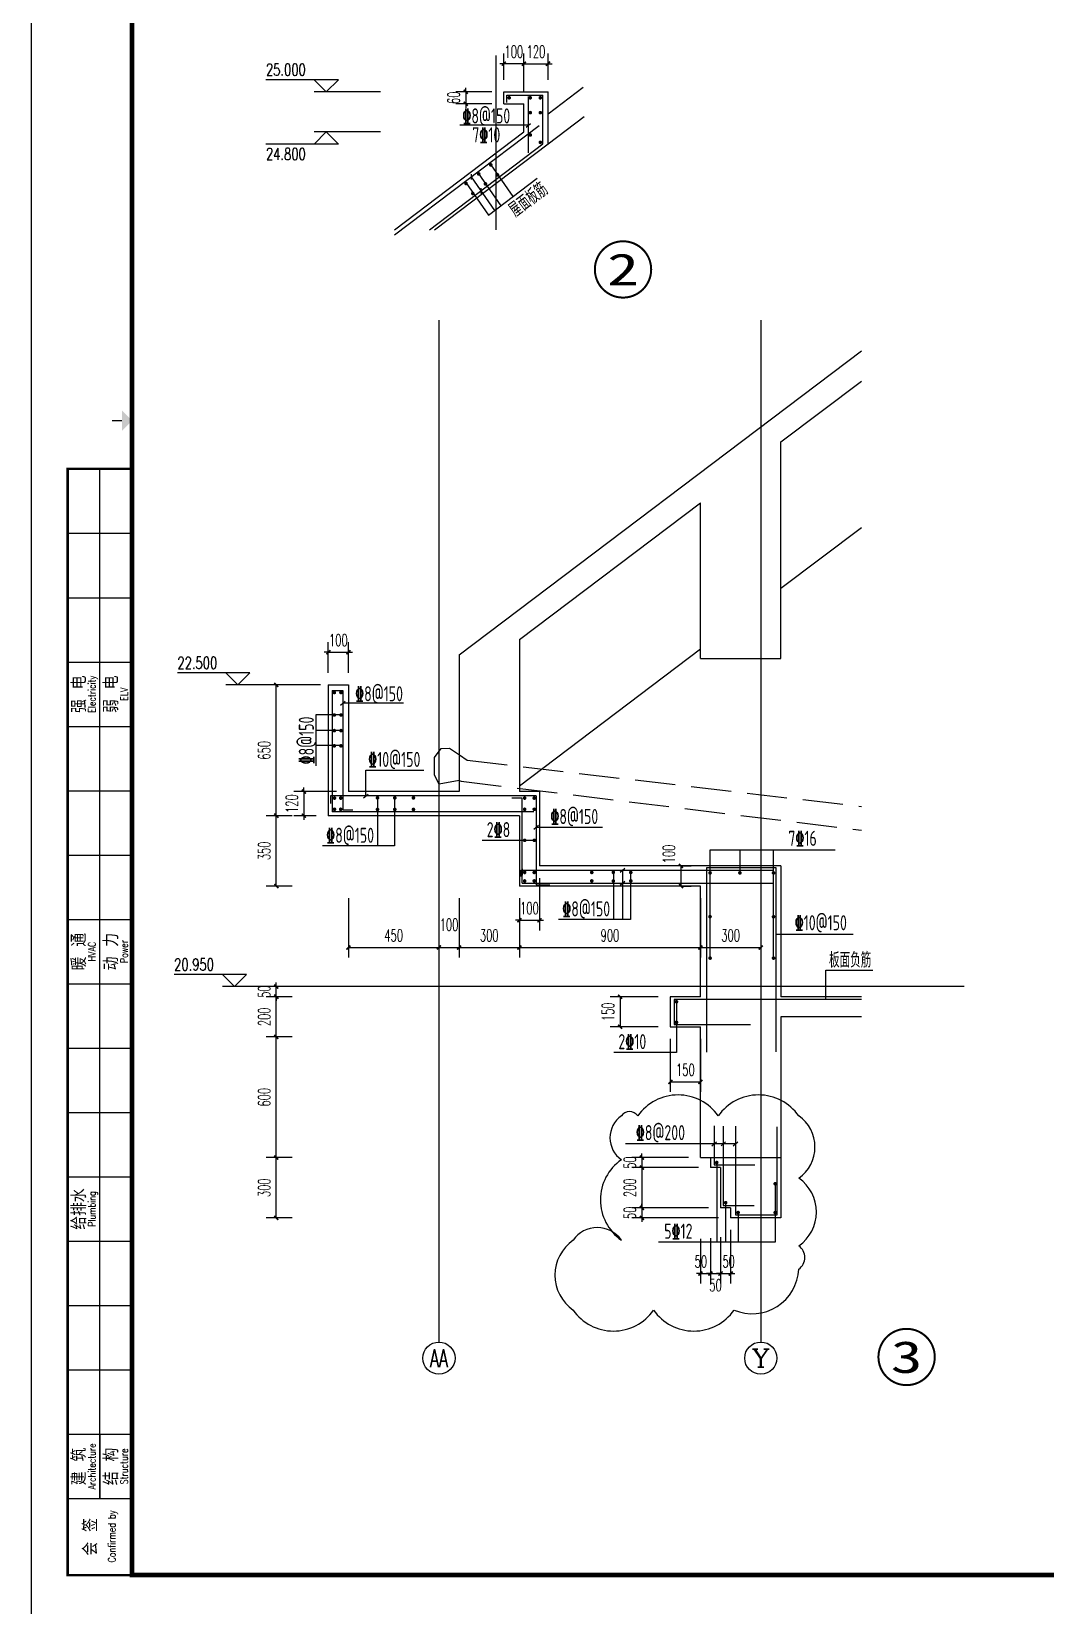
# Model space of a CAD drawing. Extents: x 0 to 125661, y -104936 to 8656.
# Drawn here: x 23731 to 28771, y -11832 to -4005 of the extents above; entities that cross this region are included whole.
import ezdxf
from ezdxf.enums import TextEntityAlignment as Align

# ---------------------------------------------------------------- set-up
doc = ezdxf.new("R2010")
doc.units = 0
doc.header["$LTSCALE"] = 800
doc.header["$MEASUREMENT"] = 0
doc.linetypes.add('DASH', pattern=[0.35, 0.25, -0.1])
doc.layers.get('0').update_dxf_attribs({"linetype": 'CONTINUOUS'})
doc.layers.get('Defpoints').update_dxf_attribs({"color": 1, "linetype": 'CONTINUOUS'})
for name, color, linetype in [('3-ban', 84, 'CONTINUOUS'), ('A-卫生间', 173, 'CONTINUOUS'), ('AXIS', 3, 'CONTINUOUS'), ('AXIS_TEXT', 7, 'CONTINUOUS'), ('DIM_ELEV', 3, 'CONTINUOUS'), ('DIM_IDEN', 3, 'CONTINUOUS'), ('DOTE', 28, 'CONTINUOUS'), ('PUB_DIM', 3, 'CONTINUOUS'), ('PUB_TEXT', 7, 'CONTINUOUS'), ('R', 1, 'CONTINUOUS'), ('STAIR', 4, 'CONTINUOUS'), ('WALL', 50, 'CONTINUOUS'), ('图框', 107, 'CONTINUOUS')]:
    doc.layers.add(name, color=color, linetype=linetype)
doc.styles.add('_TCH_AXIS', font='COMPLEX', dxfattribs={"bigfont": 'GBCBIG'})
doc.styles.add('_TCH_DIM', font='SIMPLEX', dxfattribs={"bigfont": 'GBCBIG'})
doc.styles.add('COMPLEX', font='COMPLEX')
doc.styles.add('DIM_FONT', font='SIMPLEX.shx', dxfattribs={"width": 0.6})
doc.styles.add('ht', font='SIMHEI.TTF')
doc.styles.add('TKZ2_tjkts.shx', font='tjromant.shx', dxfattribs={"bigfont": 'tjkts.shx'})
doc.styles.add('TSSD_Rein', font='tssdeng.shx', dxfattribs={"width": 0.7, "bigfont": 'hztxt.shx'})
doc.dimstyles.new('DIMN20', dxfattribs={"dimscale": 0.2, "dimtxt": 300, "dimasz": 100, "dimexe": 250, "dimexo": 300, "dimgap": 150, "dimtad": 1, "dimdec": 0, "dimzin": 0, "dimdsep": 46, "dimtxsty": 'DIM_FONT', "dimblk": 'ARCHTICK', "dimcen": 0.09, "dimclrt": 7, "dimazin": 2, "dimtfac": 1, "dimtdec": 0, "dimtix": 1, "dimtmove": 2, "dimatfit": 3, "dimfxl": 0, "dimtolj": 1, "dimtzin": 0, "dimarcsym": 0})

# ---------------------------------------------------------------- blocks, each defined once
blk = doc.blocks.new('TJAD_TK_A1')
for p, q in [((517.38, 385.45), (517.38, 641.45)), ((509.38, 625.45), (525.38, 625.45)), ((509.38, 609.45), (525.38, 609.45)), ((509.38, 593.45), (525.38, 593.45)), ((509.38, 577.45), (525.38, 577.45)), ((509.38, 561.45), (525.38, 561.45)), ((509.38, 545.45), (525.38, 545.45)), ((509.38, 529.45), (525.38, 529.45)), ((509.38, 513.45), (525.38, 513.45)), ((509.38, 497.45), (525.38, 497.45)), ((509.38, 481.45), (525.38, 481.45)), ((509.38, 465.45), (525.38, 465.45)), ((509.38, 449.45), (525.38, 449.45)), ((509.38, 433.45), (525.38, 433.45)), ((509.38, 417.45), (525.38, 417.45)), ((509.38, 401.45), (525.38, 401.45)), ((517.38, 401.45), (517.38, 385.45)), ((509.38, 385.45), (525.38, 385.45))]:
    blk.add_line(p, q)
at = {"layer": '图框'}
blk.add_line((500.38, 356.45), (500.38, 950.45), dxfattribs=at)
at = {"layer": '图框', "const_width": 1.2}
blk.add_lwpolyline([(1331.38, 940.45), (525.38, 940.45), (525.38, 366.45), (1331.38, 366.45)], close=True, dxfattribs=at)
at = {"layer": '图框'}
for points, const_width in [([(522.88, 653.45), (520.38, 653.45)], 0.3), ([(525.38, 366.45), (509.38, 366.45), (509.38, 641.45), (525.38, 641.45)], 0.6)]:
    blk.add_lwpolyline(points, dxfattribs=dict(at, const_width=const_width))
blk.add_solid([(522.88, 650.95), (522.88, 655.95), (525.38, 653.45)], dxfattribs=at)
at = {"style": 'TKZ2_tjkts.shx', "width": 0.8}
for s, p in [('Electricity', (515.4, 585.45)), ('ELV', (523.4, 585.45)), ('Power', (523.4, 521.45)), ('HVAC', (515.4, 521.45)), ('Plumbing', (515.4, 457.45)), ('Architecture', (515.4, 393.45)), ('Structure', (523.4, 393.45)), ('Confirmed by', (520.33, 376.06))]:
    blk.add_text(s, height=1.8, rotation=90, dxfattribs=at).set_placement(p, align=Align.MIDDLE_CENTER)
at = {"style": 'TKZ2_tjkts.shx'}
for s, p in [('强 电', (512.17, 585.45)), ('弱 电', (520.17, 585.45)), ('暖 通', (512.17, 521.45)), ('动 力', (520.17, 521.45)), ('给排水', (512.17, 457.45)), ('建 筑', (512.17, 393.45)), ('结 构', (520.17, 393.45)), ('会 签', (515, 375.95))]:
    blk.add_text(s, height=3.6, rotation=90, dxfattribs=at).set_placement(p, align=Align.MIDDLE_CENTER)
blk = doc.blocks.new('_ArchTick')
at = {"color": 0, "linetype": 'ByBlock', "const_width": 0.4}
blk.add_lwpolyline([(-0.5, -0.5), (0.5, 0.5)], dxfattribs=at)
blk = doc.blocks.new('*D23')
at = {"layer": 'Defpoints', "color": 0}
for p in [(27056.1, -8254.2), (27356.1, -8254.2), (27356.1, -8559.6)]:
    blk.add_point(p, dxfattribs=at)
at = {"layer": 'PUB_DIM', "color": 0, "lineweight": -2}
for p, q in [((27056.1, -8314.2), (27056.1, -8609.6)), ((27356.1, -8314.2), (27356.1, -8609.6)), ((27056.1, -8559.6), (27356.1, -8559.6))]:
    blk.add_line(p, q, dxfattribs=at)
at = {"layer": 'PUB_DIM', "color": 0, "lineweight": -2, "xscale": 20, "yscale": 20, "zscale": 20, "rotation": 180}
blk.add_blockref('_ArchTick', (27056.1, -8559.6), dxfattribs=at)
at = {"layer": 'PUB_DIM', "color": 0, "lineweight": -2, "xscale": 20, "yscale": 20, "zscale": 20}
blk.add_blockref('_ArchTick', (27356.1, -8559.6), dxfattribs=at)
at = {"layer": 'PUB_DIM', "color": 7, "insert": (27206.1, -8499.6), "char_height": 60, "attachment_point": 5, "style": 'DIM_FONT'}
blk.add_mtext('\\A1;300', dxfattribs=at)
blk = doc.blocks.new('*D24')
at = {"layer": 'Defpoints', "color": 0}
for p in [(26156.1, -8254.2), (27056.1, -8254.2), (27056.1, -8559.6)]:
    blk.add_point(p, dxfattribs=at)
at = {"layer": 'PUB_DIM', "color": 0, "lineweight": -2}
for p, q in [((26156.1, -8314.2), (26156.1, -8609.6)), ((27056.1, -8314.2), (27056.1, -8609.6)), ((26156.1, -8559.6), (27056.1, -8559.6))]:
    blk.add_line(p, q, dxfattribs=at)
at = {"layer": 'PUB_DIM', "color": 0, "lineweight": -2, "xscale": 20, "yscale": 20, "zscale": 20, "rotation": 180}
blk.add_blockref('_ArchTick', (26156.1, -8559.6), dxfattribs=at)
at = {"layer": 'PUB_DIM', "color": 0, "lineweight": -2, "xscale": 20, "yscale": 20, "zscale": 20}
blk.add_blockref('_ArchTick', (27056.1, -8559.6), dxfattribs=at)
at = {"layer": 'PUB_DIM', "color": 7, "insert": (26606.1, -8499.6), "char_height": 60, "attachment_point": 5, "style": 'DIM_FONT'}
blk.add_mtext('\\A1;900', dxfattribs=at)
blk = doc.blocks.new('*D25')
at = {"layer": 'Defpoints', "color": 0}
for p in [(25856.1, -8254.2), (26156.1, -8254.2), (26156.1, -8559.6)]:
    blk.add_point(p, dxfattribs=at)
at = {"layer": 'PUB_DIM', "color": 0, "lineweight": -2}
for p, q in [((25856.1, -8314.2), (25856.1, -8609.6)), ((26156.1, -8314.2), (26156.1, -8609.6)), ((25856.1, -8559.6), (26156.1, -8559.6))]:
    blk.add_line(p, q, dxfattribs=at)
at = {"layer": 'PUB_DIM', "color": 0, "lineweight": -2, "xscale": 20, "yscale": 20, "zscale": 20, "rotation": 180}
blk.add_blockref('_ArchTick', (25856.1, -8559.6), dxfattribs=at)
at = {"layer": 'PUB_DIM', "color": 0, "lineweight": -2, "xscale": 20, "yscale": 20, "zscale": 20}
blk.add_blockref('_ArchTick', (26156.1, -8559.6), dxfattribs=at)
at = {"layer": 'PUB_DIM', "color": 7, "insert": (26006.1, -8499.6), "char_height": 60, "attachment_point": 5, "style": 'DIM_FONT'}
blk.add_mtext('\\A1;300', dxfattribs=at)
blk = doc.blocks.new('*D26')
at = {"layer": 'Defpoints', "color": 0}
for p in [(25756.1, -8254.2), (25856.1, -8254.2), (25856.1, -8559.6)]:
    blk.add_point(p, dxfattribs=at)
at = {"layer": 'PUB_DIM', "color": 0, "lineweight": -2}
for p, q in [((25756.1, -8314.2), (25756.1, -8609.6)), ((25856.1, -8314.2), (25856.1, -8609.6)), ((25756.1, -8559.6), (25856.1, -8559.6))]:
    blk.add_line(p, q, dxfattribs=at)
at = {"layer": 'PUB_DIM', "color": 0, "lineweight": -2, "xscale": 20, "yscale": 20, "zscale": 20, "rotation": 180}
blk.add_blockref('_ArchTick', (25756.1, -8559.6), dxfattribs=at)
at = {"layer": 'PUB_DIM', "color": 0, "lineweight": -2, "xscale": 20, "yscale": 20, "zscale": 20}
blk.add_blockref('_ArchTick', (25856.1, -8559.6), dxfattribs=at)
at = {"layer": 'PUB_DIM', "color": 7, "insert": (25806.1, -8446.1), "char_height": 60, "attachment_point": 5, "style": 'DIM_FONT'}
blk.add_mtext('\\A1;100', dxfattribs=at)
blk = doc.blocks.new('*D27')
at = {"layer": 'Defpoints', "color": 0}
for p in [(25306.1, -8254.2), (25756.1, -8254.2), (25756.1, -8559.6)]:
    blk.add_point(p, dxfattribs=at)
at = {"layer": 'PUB_DIM', "color": 0, "lineweight": -2}
for p, q in [((25306.1, -8314.2), (25306.1, -8609.6)), ((25756.1, -8314.2), (25756.1, -8609.6)), ((25306.1, -8559.6), (25756.1, -8559.6))]:
    blk.add_line(p, q, dxfattribs=at)
at = {"layer": 'PUB_DIM', "color": 0, "lineweight": -2, "xscale": 20, "yscale": 20, "zscale": 20, "rotation": 180}
blk.add_blockref('_ArchTick', (25306.1, -8559.6), dxfattribs=at)
at = {"layer": 'PUB_DIM', "color": 0, "lineweight": -2, "xscale": 20, "yscale": 20, "zscale": 20}
blk.add_blockref('_ArchTick', (25756.1, -8559.6), dxfattribs=at)
at = {"layer": 'PUB_DIM', "color": 7, "insert": (25531.1, -8499.6), "char_height": 60, "attachment_point": 5, "style": 'DIM_FONT'}
blk.add_mtext('\\A1;450', dxfattribs=at)
blk = doc.blocks.new('*D28')
at = {"layer": 'Defpoints', "color": 0}
for p in [(24947.7, -7254.2), (25086.1, -7254.2), (25086.1, -7904.2)]:
    blk.add_point(p, dxfattribs=at)
at = {"layer": 'PUB_DIM', "color": 0, "lineweight": -2}
for p, q in [((25026.1, -7254.2), (24897.7, -7254.2)), ((24947.7, -7904.2), (24947.7, -7254.2)), ((25026.1, -7904.2), (24897.7, -7904.2))]:
    blk.add_line(p, q, dxfattribs=at)
at = {"layer": 'PUB_DIM', "color": 0, "lineweight": -2, "xscale": 20, "yscale": 20, "zscale": 20}
for p, rotation in [((24947.7, -7254.2), 90), ((24947.7, -7904.2), 270)]:
    blk.add_blockref('_ArchTick', p, dxfattribs=dict(at, rotation=rotation))
at = {"layer": 'PUB_DIM', "color": 7, "insert": (24887.7, -7579.2), "char_height": 60, "attachment_point": 5, "rotation": 90, "style": 'DIM_FONT'}
blk.add_mtext('\\A1;650', dxfattribs=at)
blk = doc.blocks.new('*D29')
at = {"layer": 'Defpoints', "color": 0}
for p in [(24947.7, -7904.2), (25086.1, -7904.2), (25086.1, -8254.2)]:
    blk.add_point(p, dxfattribs=at)
at = {"layer": 'PUB_DIM', "color": 0, "lineweight": -2}
for p, q in [((25026.1, -7904.2), (24897.7, -7904.2)), ((24947.7, -8254.2), (24947.7, -7904.2)), ((25026.1, -8254.2), (24897.7, -8254.2))]:
    blk.add_line(p, q, dxfattribs=at)
at = {"layer": 'PUB_DIM', "color": 0, "lineweight": -2, "xscale": 20, "yscale": 20, "zscale": 20}
for p, rotation in [((24947.7, -7904.2), 90), ((24947.7, -8254.2), 270)]:
    blk.add_blockref('_ArchTick', p, dxfattribs=dict(at, rotation=rotation))
at = {"layer": 'PUB_DIM', "color": 7, "insert": (24887.7, -8079.2), "char_height": 60, "attachment_point": 5, "rotation": 90, "style": 'DIM_FONT'}
blk.add_mtext('\\A1;350', dxfattribs=at)
blk = doc.blocks.new('*D30')
at = {"layer": 'Defpoints', "color": 0}
for p in [(24947.7, -8804.2), (25086.1, -8804.2), (25086.1, -9004.2)]:
    blk.add_point(p, dxfattribs=at)
at = {"layer": 'PUB_DIM', "color": 0, "lineweight": -2}
for p, q in [((25026.1, -8804.2), (24897.7, -8804.2)), ((24947.7, -9004.2), (24947.7, -8804.2)), ((25026.1, -9004.2), (24897.7, -9004.2))]:
    blk.add_line(p, q, dxfattribs=at)
at = {"layer": 'PUB_DIM', "color": 0, "lineweight": -2, "xscale": 20, "yscale": 20, "zscale": 20}
for p, rotation in [((24947.7, -8804.2), 90), ((24947.7, -9004.2), 270)]:
    blk.add_blockref('_ArchTick', p, dxfattribs=dict(at, rotation=rotation))
at = {"layer": 'PUB_DIM', "color": 7, "insert": (24887.7, -8904.2), "char_height": 60, "attachment_point": 5, "rotation": 90, "style": 'DIM_FONT'}
blk.add_mtext('\\A1;200', dxfattribs=at)
blk = doc.blocks.new('*D31')
at = {"layer": 'Defpoints', "color": 0}
for p in [(24947.7, -9004.2), (25086.1, -9004.2), (25086.1, -9604.2)]:
    blk.add_point(p, dxfattribs=at)
at = {"layer": 'PUB_DIM', "color": 0, "lineweight": -2}
for p, q in [((25026.1, -9004.2), (24897.7, -9004.2)), ((24947.7, -9604.2), (24947.7, -9004.2)), ((25026.1, -9604.2), (24897.7, -9604.2))]:
    blk.add_line(p, q, dxfattribs=at)
at = {"layer": 'PUB_DIM', "color": 0, "lineweight": -2, "xscale": 20, "yscale": 20, "zscale": 20}
for p, rotation in [((24947.7, -9004.2), 90), ((24947.7, -9604.2), 270)]:
    blk.add_blockref('_ArchTick', p, dxfattribs=dict(at, rotation=rotation))
at = {"layer": 'PUB_DIM', "color": 7, "insert": (24887.7, -9304.2), "char_height": 60, "attachment_point": 5, "rotation": 90, "style": 'DIM_FONT'}
blk.add_mtext('\\A1;600', dxfattribs=at)
blk = doc.blocks.new('*D32')
at = {"layer": 'Defpoints', "color": 0}
for p in [(24947.7, -9604.2), (25086.1, -9604.2), (25086.1, -9904.2)]:
    blk.add_point(p, dxfattribs=at)
at = {"layer": 'PUB_DIM', "color": 0, "lineweight": -2}
for p, q in [((25026.1, -9604.2), (24897.7, -9604.2)), ((24947.7, -9904.2), (24947.7, -9604.2)), ((25026.1, -9904.2), (24897.7, -9904.2))]:
    blk.add_line(p, q, dxfattribs=at)
at = {"layer": 'PUB_DIM', "color": 0, "lineweight": -2, "xscale": 20, "yscale": 20, "zscale": 20}
for p, rotation in [((24947.7, -9604.2), 90), ((24947.7, -9904.2), 270)]:
    blk.add_blockref('_ArchTick', p, dxfattribs=dict(at, rotation=rotation))
at = {"layer": 'PUB_DIM', "color": 7, "insert": (24887.7, -9754.2), "char_height": 60, "attachment_point": 5, "rotation": 90, "style": 'DIM_FONT'}
blk.add_mtext('\\A1;300', dxfattribs=at)
blk = doc.blocks.new('_AXISO')
blk.add_circle((0, 0), 0.5)
at = {"layer": 'AXIS_TEXT', "style": 'COMPLEX', "width": 1.041667}
blk.add_attdef('A', text='', height=0.56, dxfattribs=at).set_placement((-0.25, -0.28), (0.25, -0.28), align=Align.FIT)
blk = doc.blocks.new('*D45')
at = {"layer": '3-ban', "color": 0, "lineweight": -2}
for p, q in [((26018.5, -4304.3), (25839.3, -4304.3)), ((25889.3, -4304.3), (25889.3, -4284.3)), ((25889.3, -4304.3), (25889.3, -4364.3)), ((26018.5, -4364.3), (25839.3, -4364.3)), ((25889.3, -4364.3), (25889.3, -4384.3))]:
    blk.add_line(p, q, dxfattribs=at)
at = {"layer": 'Defpoints', "color": 0}
for p in [(26078.5, -4304.3), (25889.3, -4364.3), (26078.5, -4364.3)]:
    blk.add_point(p, dxfattribs=at)
at = {"layer": '3-ban', "color": 0, "lineweight": -2, "xscale": 20, "yscale": 20, "zscale": 20}
for p, rotation in [((25889.3, -4304.3), 270), ((25889.3, -4364.3), 90)]:
    blk.add_blockref('_ArchTick', p, dxfattribs=dict(at, rotation=rotation))
at = {"layer": '3-ban', "color": 7, "insert": (25829.3, -4334.3), "char_height": 60, "attachment_point": 5, "rotation": 90, "style": 'DIM_FONT'}
blk.add_mtext('\\A1;60', dxfattribs=at)
blk = doc.blocks.new('*D46')
at = {"layer": '3-ban', "color": 0, "lineweight": -2}
for p, q in [((26178.5, -4304.3), (26178.5, -4114.9)), ((26298.5, -4244.3), (26298.5, -4114.9)), ((26178.5, -4164.9), (26158.5, -4164.9)), ((26178.5, -4164.9), (26298.5, -4164.9)), ((26298.5, -4164.9), (26318.5, -4164.9))]:
    blk.add_line(p, q, dxfattribs=at)
at = {"layer": 'Defpoints', "color": 0}
for p in [(26298.5, -4164.9), (26298.5, -4304.3), (26178.5, -4364.3)]:
    blk.add_point(p, dxfattribs=at)
at = {"layer": '3-ban', "color": 0, "lineweight": -2, "xscale": 20, "yscale": 20, "zscale": 20}
blk.add_blockref('_ArchTick', (26178.5, -4164.9), dxfattribs=at)
at = {"layer": '3-ban', "color": 0, "lineweight": -2, "xscale": 20, "yscale": 20, "zscale": 20, "rotation": 180}
blk.add_blockref('_ArchTick', (26298.5, -4164.9), dxfattribs=at)
at = {"layer": '3-ban', "color": 7, "insert": (26238.5, -4104.9), "char_height": 60, "attachment_point": 5, "style": 'DIM_FONT'}
blk.add_mtext('\\A1;120', dxfattribs=at)
blk = doc.blocks.new('*D47')
at = {"layer": '3-ban', "color": 0, "lineweight": -2}
for p, q in [((26078.5, -4244.3), (26078.5, -4114.9)), ((26178.5, -4244.3), (26178.5, -4114.9)), ((26078.5, -4164.9), (26058.5, -4164.9)), ((26178.5, -4164.9), (26078.5, -4164.9)), ((26178.5, -4164.9), (26198.5, -4164.9))]:
    blk.add_line(p, q, dxfattribs=at)
at = {"layer": 'Defpoints', "color": 0}
for p in [(26078.5, -4164.9), (26078.5, -4304.3), (26178.5, -4304.3)]:
    blk.add_point(p, dxfattribs=at)
at = {"layer": '3-ban', "color": 0, "lineweight": -2, "xscale": 20, "yscale": 20, "zscale": 20}
blk.add_blockref('_ArchTick', (26078.5, -4164.9), dxfattribs=at)
at = {"layer": '3-ban', "color": 0, "lineweight": -2, "xscale": 20, "yscale": 20, "zscale": 20, "rotation": 180}
blk.add_blockref('_ArchTick', (26178.5, -4164.9), dxfattribs=at)
at = {"layer": '3-ban', "color": 7, "insert": (26128.5, -4104.9), "char_height": 60, "attachment_point": 5, "style": 'DIM_FONT'}
blk.add_mtext('\\A1;100', dxfattribs=at)
blk = doc.blocks.new('*D70')
at = {"layer": '3-ban', "color": 0, "lineweight": -2}
for p, q in [((25206.1, -7194.2), (25206.1, -7041.4)), ((25306.1, -7194.2), (25306.1, -7041.4)), ((25206.1, -7091.4), (25186.1, -7091.4)), ((25206.1, -7091.4), (25306.1, -7091.4)), ((25306.1, -7091.4), (25326.1, -7091.4))]:
    blk.add_line(p, q, dxfattribs=at)
at = {"layer": 'Defpoints', "color": 0}
for p in [(25306.1, -7091.4), (25206.1, -7254.2), (25306.1, -7254.2)]:
    blk.add_point(p, dxfattribs=at)
at = {"layer": '3-ban', "color": 0, "lineweight": -2, "xscale": 20, "yscale": 20, "zscale": 20}
blk.add_blockref('_ArchTick', (25206.1, -7091.4), dxfattribs=at)
at = {"layer": '3-ban', "color": 0, "lineweight": -2, "xscale": 20, "yscale": 20, "zscale": 20, "rotation": 180}
blk.add_blockref('_ArchTick', (25306.1, -7091.4), dxfattribs=at)
at = {"layer": '3-ban', "color": 7, "insert": (25256.1, -7031.4), "char_height": 60, "attachment_point": 5, "style": 'DIM_FONT'}
blk.add_mtext('\\A1;100', dxfattribs=at)
blk = doc.blocks.new('*D71')
at = {"layer": '3-ban', "color": 0, "lineweight": -2}
for p, q in [((25246.1, -7784.2), (25034.8, -7784.2)), ((25084.8, -7784.2), (25084.8, -7764.2)), ((25084.8, -7784.2), (25084.8, -7904.2)), ((25146.1, -7904.2), (25034.8, -7904.2)), ((25084.8, -7904.2), (25084.8, -7924.2))]:
    blk.add_line(p, q, dxfattribs=at)
at = {"layer": 'Defpoints', "color": 0}
for p in [(25306.1, -7784.2), (25084.8, -7904.2), (25206.1, -7904.2)]:
    blk.add_point(p, dxfattribs=at)
at = {"layer": '3-ban', "color": 0, "lineweight": -2, "xscale": 20, "yscale": 20, "zscale": 20}
for p, rotation in [((25084.8, -7784.2), 270), ((25084.8, -7904.2), 90)]:
    blk.add_blockref('_ArchTick', p, dxfattribs=dict(at, rotation=rotation))
at = {"layer": '3-ban', "color": 7, "insert": (25024.8, -7844.2), "char_height": 60, "attachment_point": 5, "rotation": 90, "style": 'DIM_FONT'}
blk.add_mtext('\\A1;120', dxfattribs=at)
blk = doc.blocks.new('*D72')
at = {"layer": '3-ban', "color": 0, "lineweight": -2}
for p, q in [((26256.1, -8214.2), (26256.1, -8474.3)), ((26156.1, -8314.2), (26156.1, -8474.3)), ((26156.1, -8424.3), (26136.1, -8424.3)), ((26156.1, -8424.3), (26256.1, -8424.3)), ((26256.1, -8424.3), (26276.1, -8424.3))]:
    blk.add_line(p, q, dxfattribs=at)
at = {"layer": 'Defpoints', "color": 0}
for p in [(26256.1, -8154.2), (26156.1, -8254.2), (26256.1, -8424.3)]:
    blk.add_point(p, dxfattribs=at)
at = {"layer": '3-ban', "color": 0, "lineweight": -2, "xscale": 20, "yscale": 20, "zscale": 20}
blk.add_blockref('_ArchTick', (26156.1, -8424.3), dxfattribs=at)
at = {"layer": '3-ban', "color": 0, "lineweight": -2, "xscale": 20, "yscale": 20, "zscale": 20, "rotation": 180}
blk.add_blockref('_ArchTick', (26256.1, -8424.3), dxfattribs=at)
at = {"layer": '3-ban', "color": 7, "insert": (26206.1, -8364.3), "char_height": 60, "attachment_point": 5, "style": 'DIM_FONT'}
blk.add_mtext('\\A1;100', dxfattribs=at)
blk = doc.blocks.new('*D73')
at = {"layer": '3-ban', "color": 0, "lineweight": -2}
for p, q in [((26957.8, -8154.2), (27009.2, -8154.2)), ((26959.2, -8154.2), (26959.2, -8254.2)), ((26957.8, -8254.2), (27009.2, -8254.2))]:
    blk.add_line(p, q, dxfattribs=at)
at = {"layer": 'Defpoints', "color": 0}
for p in [(26897.8, -8154.2), (26897.8, -8254.2), (26959.2, -8254.2)]:
    blk.add_point(p, dxfattribs=at)
at = {"layer": '3-ban', "color": 0, "lineweight": -2, "xscale": 20, "yscale": 20, "zscale": 20}
for p, rotation in [((26959.2, -8154.2), 90), ((26959.2, -8254.2), 270)]:
    blk.add_blockref('_ArchTick', p, dxfattribs=dict(at, rotation=rotation))
at = {"layer": '3-ban', "color": 7, "insert": (26899.2, -8094.7), "char_height": 60, "attachment_point": 5, "rotation": 90, "style": 'DIM_FONT'}
blk.add_mtext('\\A1;100', dxfattribs=at)
blk = doc.blocks.new('*D74')
at = {"layer": '3-ban', "color": 0, "lineweight": -2}
for p, q in [((26846.1, -8804.2), (26606.6, -8804.2)), ((26656.6, -8804.2), (26656.6, -8954.2)), ((26846.1, -8954.2), (26606.6, -8954.2))]:
    blk.add_line(p, q, dxfattribs=at)
at = {"layer": 'Defpoints', "color": 0}
for p in [(26906.1, -8804.2), (26656.6, -8954.2), (26906.1, -8954.2)]:
    blk.add_point(p, dxfattribs=at)
at = {"layer": '3-ban', "color": 0, "lineweight": -2, "xscale": 20, "yscale": 20, "zscale": 20}
for p, rotation in [((26656.6, -8804.2), 90), ((26656.6, -8954.2), 270)]:
    blk.add_blockref('_ArchTick', p, dxfattribs=dict(at, rotation=rotation))
at = {"layer": '3-ban', "color": 7, "insert": (26596.6, -8879.2), "char_height": 60, "attachment_point": 5, "rotation": 90, "style": 'DIM_FONT'}
blk.add_mtext('\\A1;150', dxfattribs=at)
blk = doc.blocks.new('*D75')
at = {"layer": '3-ban', "color": 0, "lineweight": -2}
for p, q in [((26906.1, -9014.2), (26906.1, -9278)), ((27056.1, -9014.2), (27056.1, -9278)), ((26906.1, -9228), (27056.1, -9228))]:
    blk.add_line(p, q, dxfattribs=at)
at = {"layer": 'Defpoints', "color": 0}
for p in [(26906.1, -8954.2), (27056.1, -8954.2), (27056.1, -9228)]:
    blk.add_point(p, dxfattribs=at)
at = {"layer": '3-ban', "color": 0, "lineweight": -2, "xscale": 20, "yscale": 20, "zscale": 20, "rotation": 180}
blk.add_blockref('_ArchTick', (26906.1, -9228), dxfattribs=at)
at = {"layer": '3-ban', "color": 0, "lineweight": -2, "xscale": 20, "yscale": 20, "zscale": 20}
blk.add_blockref('_ArchTick', (27056.1, -9228), dxfattribs=at)
at = {"layer": '3-ban', "color": 7, "insert": (26981.1, -9168), "char_height": 60, "attachment_point": 5, "style": 'DIM_FONT'}
blk.add_mtext('\\A1;150', dxfattribs=at)
blk = doc.blocks.new('*D348')
at = {"layer": 'Defpoints', "color": 0}
for p in [(24947.7, -8754.2), (25084.2, -8754.2), (25086.1, -8804.2)]:
    blk.add_point(p, dxfattribs=at)
at = {"layer": 'PUB_DIM', "color": 0, "lineweight": -2}
for p, q in [((25024.2, -8754.2), (24897.7, -8754.2)), ((24947.7, -8754.2), (24947.7, -8734.2)), ((24947.7, -8804.2), (24947.7, -8754.2)), ((25026.1, -8804.2), (24897.7, -8804.2)), ((24947.7, -8804.2), (24947.7, -8824.2))]:
    blk.add_line(p, q, dxfattribs=at)
at = {"layer": 'PUB_DIM', "color": 0, "lineweight": -2, "xscale": 20, "yscale": 20, "zscale": 20}
for p, rotation in [((24947.7, -8754.2), 270), ((24947.7, -8804.2), 90)]:
    blk.add_blockref('_ArchTick', p, dxfattribs=dict(at, rotation=rotation))
at = {"layer": 'PUB_DIM', "color": 7, "insert": (24887.7, -8779.2), "char_height": 60, "attachment_point": 5, "rotation": 90, "style": 'DIM_FONT'}
blk.add_mtext('\\A1;50', dxfattribs=at)
blk = doc.blocks.new('*D349')
at = {"layer": '3-ban', "color": 0, "lineweight": -2}
for p, q in [((26996.1, -9604.2), (26714.8, -9604.2)), ((26764.8, -9604.2), (26764.8, -9584.2)), ((26764.8, -9604.2), (26764.8, -9654.2)), ((27046.1, -9654.2), (26714.8, -9654.2)), ((26764.8, -9654.2), (26764.8, -9674.2))]:
    blk.add_line(p, q, dxfattribs=at)
at = {"layer": 'Defpoints', "color": 0}
for p in [(27056.1, -9604.2), (26764.8, -9654.2), (27106.1, -9654.2)]:
    blk.add_point(p, dxfattribs=at)
at = {"layer": '3-ban', "color": 0, "lineweight": -2, "xscale": 20, "yscale": 20, "zscale": 20}
for p, rotation in [((26764.8, -9604.2), 270), ((26764.8, -9654.2), 90)]:
    blk.add_blockref('_ArchTick', p, dxfattribs=dict(at, rotation=rotation))
at = {"layer": '3-ban', "color": 7, "insert": (26704.8, -9629.2), "char_height": 60, "attachment_point": 5, "rotation": 90, "style": 'DIM_FONT'}
blk.add_mtext('\\A1;50', dxfattribs=at)
blk = doc.blocks.new('*D350')
at = {"layer": '3-ban', "color": 0, "lineweight": -2}
for p, q in [((27046.1, -9654.2), (26714.8, -9654.2)), ((26764.8, -9654.2), (26764.8, -9854.2)), ((27096.1, -9854.2), (26714.8, -9854.2))]:
    blk.add_line(p, q, dxfattribs=at)
at = {"layer": 'Defpoints', "color": 0}
for p in [(27106.1, -9654.2), (26764.8, -9854.2), (27156.1, -9854.2)]:
    blk.add_point(p, dxfattribs=at)
at = {"layer": '3-ban', "color": 0, "lineweight": -2, "xscale": 20, "yscale": 20, "zscale": 20}
for p, rotation in [((26764.8, -9654.2), 90), ((26764.8, -9854.2), 270)]:
    blk.add_blockref('_ArchTick', p, dxfattribs=dict(at, rotation=rotation))
at = {"layer": '3-ban', "color": 7, "insert": (26704.8, -9754.2), "char_height": 60, "attachment_point": 5, "rotation": 90, "style": 'DIM_FONT'}
blk.add_mtext('\\A1;200', dxfattribs=at)
blk = doc.blocks.new('*D351')
at = {"layer": '3-ban', "color": 0, "lineweight": -2}
for p, q in [((27096.1, -9854.2), (26714.8, -9854.2)), ((26764.8, -9854.2), (26764.8, -9834.2)), ((26764.8, -9854.2), (26764.8, -9904.2)), ((27146.1, -9904.2), (26714.8, -9904.2)), ((26764.8, -9904.2), (26764.8, -9924.2))]:
    blk.add_line(p, q, dxfattribs=at)
at = {"layer": 'Defpoints', "color": 0}
for p in [(27156.1, -9854.2), (26764.8, -9904.2), (27206.1, -9904.2)]:
    blk.add_point(p, dxfattribs=at)
at = {"layer": '3-ban', "color": 0, "lineweight": -2, "xscale": 20, "yscale": 20, "zscale": 20}
for p, rotation in [((26764.8, -9854.2), 270), ((26764.8, -9904.2), 90)]:
    blk.add_blockref('_ArchTick', p, dxfattribs=dict(at, rotation=rotation))
at = {"layer": '3-ban', "color": 7, "insert": (26704.8, -9879.2), "char_height": 60, "attachment_point": 5, "rotation": 90, "style": 'DIM_FONT'}
blk.add_mtext('\\A1;50', dxfattribs=at)
blk = doc.blocks.new('*D352')
at = {"layer": '3-ban', "color": 0, "lineweight": -2}
for p, q in [((27056.1, -10007.6), (27056.1, -10230.9)), ((27106.1, -10004.7), (27106.1, -10230.9)), ((27056.1, -10180.9), (27036.1, -10180.9)), ((27056.1, -10180.9), (27106.1, -10180.9)), ((27106.1, -10180.9), (27126.1, -10180.9))]:
    blk.add_line(p, q, dxfattribs=at)
at = {"layer": 'Defpoints', "color": 0}
for p in [(27056.1, -9947.6), (27106.1, -9944.7), (27106.1, -10180.9)]:
    blk.add_point(p, dxfattribs=at)
at = {"layer": '3-ban', "color": 0, "lineweight": -2, "xscale": 20, "yscale": 20, "zscale": 20}
blk.add_blockref('_ArchTick', (27056.1, -10180.9), dxfattribs=at)
at = {"layer": '3-ban', "color": 0, "lineweight": -2, "xscale": 20, "yscale": 20, "zscale": 20, "rotation": 180}
blk.add_blockref('_ArchTick', (27106.1, -10180.9), dxfattribs=at)
at = {"layer": '3-ban', "color": 7, "insert": (27058.1, -10120.9), "char_height": 60, "attachment_point": 5, "style": 'DIM_FONT'}
blk.add_mtext('\\A1;50', dxfattribs=at)
blk = doc.blocks.new('*D353')
at = {"layer": '3-ban', "color": 0, "lineweight": -2}
for p, q in [((27106.1, -10006.9), (27106.1, -10230.9)), ((27156.1, -10000.3), (27156.1, -10230.9)), ((27106.1, -10180.9), (27086.1, -10180.9)), ((27106.1, -10180.9), (27156.1, -10180.9)), ((27156.1, -10180.9), (27176.1, -10180.9))]:
    blk.add_line(p, q, dxfattribs=at)
at = {"layer": 'Defpoints', "color": 0}
for p in [(27106.1, -9946.9), (27156.1, -9940.3), (27156.1, -10180.9)]:
    blk.add_point(p, dxfattribs=at)
at = {"layer": '3-ban', "color": 0, "lineweight": -2, "xscale": 20, "yscale": 20, "zscale": 20}
blk.add_blockref('_ArchTick', (27106.1, -10180.9), dxfattribs=at)
at = {"layer": '3-ban', "color": 0, "lineweight": -2, "xscale": 20, "yscale": 20, "zscale": 20, "rotation": 180}
blk.add_blockref('_ArchTick', (27156.1, -10180.9), dxfattribs=at)
at = {"layer": '3-ban', "color": 7, "insert": (27131.1, -10239.2), "char_height": 60, "attachment_point": 5, "style": 'DIM_FONT'}
blk.add_mtext('\\A1;50', dxfattribs=at)
blk = doc.blocks.new('*D354')
at = {"layer": '3-ban', "color": 0, "lineweight": -2}
for p, q in [((27156.1, -10000.3), (27156.1, -10230.9)), ((27206.1, -9964.2), (27206.1, -10230.9)), ((27156.1, -10180.9), (27136.1, -10180.9)), ((27156.1, -10180.9), (27206.1, -10180.9)), ((27206.1, -10180.9), (27226.1, -10180.9))]:
    blk.add_line(p, q, dxfattribs=at)
at = {"layer": 'Defpoints', "color": 0}
for p in [(27206.1, -9904.2), (27156.1, -9940.3), (27206.1, -10180.9)]:
    blk.add_point(p, dxfattribs=at)
at = {"layer": '3-ban', "color": 0, "lineweight": -2, "xscale": 20, "yscale": 20, "zscale": 20}
blk.add_blockref('_ArchTick', (27156.1, -10180.9), dxfattribs=at)
at = {"layer": '3-ban', "color": 0, "lineweight": -2, "xscale": 20, "yscale": 20, "zscale": 20, "rotation": 180}
blk.add_blockref('_ArchTick', (27206.1, -10180.9), dxfattribs=at)
at = {"layer": '3-ban', "color": 7, "insert": (27196.2, -10120.9), "char_height": 60, "attachment_point": 5, "style": 'DIM_FONT'}
blk.add_mtext('\\A1;50', dxfattribs=at)

msp = doc.modelspace()

# ---------------------------------------------------------------- linework, layer by layer
at = {"layer": '3-ban'}
for p, q in [((26200.5, -4471.2), (25859.9, -4471.2)), ((26013.7, -4668), (26123.5, -4825.6)), ((25889.9, -4756), (26002.7, -4917.9)), ((25916.4, -4727.2), (26033.1, -4894.7)), ((25950.9, -4708.8), (26064, -4871.1)), ((26002.7, -4917.9), (26243.7, -4733.7)), ((25580.7, -7344.5), (25278.8, -7344.5)), ((25269, -7403.4), (25144.3, -7403.4)), ((25144.3, -7403.4), (25144.3, -7657)), ((25269, -7479.7), (25144.3, -7479.7)), ((25269, -7555.1), (25144.3, -7555.1)), ((25392, -7806), (25392, -7677.3)), ((25392, -7677.3), (25681.8, -7677.3)), ((25450.7, -7815.7), (25450.7, -8054.5)), ((25535.1, -7815.7), (25535.1, -8054.5)), ((26239.5, -7961.1), (26568.8, -7961.1)), ((25535.1, -8054.5), (25177.4, -8054.5)), ((26225.3, -8026.7), (25971.2, -8026.7)), ((27103.8, -8616.8), (27103.8, -8073.1)), ((27103.8, -8073.1), (27725.4, -8073.1)), ((27253.8, -8191.5), (27253.8, -8073.1)), ((27419.6, -8616.8), (27419.6, -8073.1)), ((26624.2, -8181.5), (26624.2, -8420.4)), ((26669.2, -8175), (26669.2, -8420.4)), ((26708.6, -8181.5), (26708.6, -8420.4)), ((26708.6, -8420.4), (26350.9, -8420.4)), ((27430.6, -8492.4), (27815.8, -8492.4)), ((27678.6, -8818.1), (27678.6, -8672.6)), ((27678.6, -8672.6), (27912.4, -8672.6)), ((26936.8, -8829.1), (26936.8, -9082)), ((26936.8, -9082), (26625.7, -9082)), ((27230.8, -9536.1), (26683.1, -9536.1)), ((27106.1, -9604.2), (27456.1, -9604.2)), ((27136.8, -9628.9), (27136.8, -10024.7)), ((27427.5, -9734.3), (27427.5, -10024.7)), ((27181.3, -9828.7), (27181.3, -10024.7)), ((27243, -9873), (27243, -10024.7)), ((27427.5, -10024.7), (26848, -10024.7))]:
    msp.add_line(p, q, dxfattribs=at)
at = {"layer": 'A-卫生间'}
for p, q in [((26298.5, -4413.5), (26472.5, -4282.1)), ((26298.5, -4563.9), (26478.6, -4427.9)), ((27456.1, -6772.7), (27856.1, -6470.4)), ((26156.1, -7754.9), (27056.1, -7074.9))]:
    msp.add_line(p, q, dxfattribs=at)
at = {"layer": 'AXIS'}
for p, q in [((25756.1, -10241.4), (25756.1, -10521.4)), ((27356.1, -10241.4), (27356.1, -10521.4))]:
    msp.add_line(p, q, dxfattribs=at)
at = {"layer": 'Defpoints'}
msp.add_lwpolyline([(27544.6, -10159.3, 0.520567), (27544.6, -10043.1, 0.520567), (27544.6, -9706.6, 0.520567), (27544.6, -9396.7, 0.520567), (27144.6, -9396.7, 0.520567), (26744.6, -9396.7, 0.520567), (26662.9, -9396.7, 0.520567), (26662.9, -9614.6, 0.520567), (26662.9, -10014.6, 0.520567), (26423.1, -10014.6, 0.520567), (26423.1, -10362.7, 0.520567), (26823.1, -10362.7, 0.520567), (27223.1, -10362.7, 0.520567)], format="xyb", close=True, dxfattribs=at)
at = {"layer": 'DIM_ELEV'}
for p, q in [((25256.2, -4244.3), (24896.2, -4244.3)), ((25196.2, -4304.3), (25136.2, -4244.3)), ((25465.4, -4304.3), (25136.2, -4304.3)), ((25196.2, -4304.3), (25256.2, -4244.3)), ((25196.2, -4504.2), (25136.2, -4564.2)), ((25465.4, -4504.2), (25136.2, -4504.2)), ((25196.2, -4504.2), (25256.2, -4564.2)), ((25256.2, -4564.2), (24896.2, -4564.2)), ((24816.1, -7194.2), (24456.1, -7194.2)), ((24756.1, -7254.2), (24696.1, -7194.2)), ((24756.1, -7254.2), (24816.1, -7194.2)), ((25167.2, -7254.2), (24696.1, -7254.2)), ((24799.8, -8694.2), (24439.8, -8694.2)), ((24739.8, -8754.2), (24679.8, -8694.2)), ((25084.2, -8754.2), (24679.8, -8754.2)), ((24739.8, -8754.2), (24799.8, -8694.2))]:
    msp.add_line(p, q, dxfattribs=at)
at = {"layer": 'DIM_IDEN', "color": 0, "const_width": 10}
for points in [[(26811.1, -5187.9, 1), (26531.1, -5187.9, 1)], [(28220.7, -10595.7, 1), (27940.7, -10595.7, 1)]]:
    msp.add_lwpolyline(points, format="xyb", close=True, dxfattribs=at)
at = {"layer": 'DOTE'}
for p, q in [((26039.3, -4124.7), (26039.3, -4990.2)), ((25756.1, -5439.7), (25756.1, -10241.4)), ((27356.1, -5439.7), (27356.1, -10241.4)), ((28367.6, -8754.2), (24756.1, -8754.2))]:
    msp.add_line(p, q, dxfattribs=at)
at = {"layer": 'R'}
for p, q in [((26093.5, -4320.9), (26272.8, -4320.9)), ((26093.5, -4357.3), (26093.5, -4320.9)), ((26200.5, -4608.1), (26200.5, -4327.9)), ((26272.8, -4563.9), (26272.8, -4320.9)), ((25535.3, -5015.1), (26253.5, -4472.4)), ((26188.9, -4480.7), (26212, -4461.6)), ((25708.6, -4990.2), (26272.8, -4563.9)), ((25916.4, -4713.9), (25916.4, -4740.4)), ((25964.8, -4783.4), (25964.8, -4809.9)), ((25225.8, -7280.9), (25278.8, -7280.9)), ((25225.8, -7280.9), (25225.8, -7884.6)), ((25267.3, -7354.1), (25290.4, -7335)), ((25278.8, -7280.9), (25278.8, -7875.6)), ((26239.7, -7806), (25217.3, -7806)), ((25217.3, -7806), (25217.3, -7843.5)), ((25380.5, -7815.6), (25403.6, -7796.5)), ((26170.4, -7816.7), (26118, -7816.7)), ((26170.4, -8239.4), (26170.4, -7816.7)), ((26239.5, -7806), (26239.5, -8247.9)), ((26228.1, -7884.6), (25225.8, -7884.6)), ((25278.8, -7875.6), (25327.6, -7875.6)), ((26228, -7970.6), (26251.1, -7951.5)), ((26163.7, -8175), (27421, -8175)), ((26163.7, -8175), (26163.7, -8206.2)), ((26170.4, -8168.6), (26170.4, -8199.1)), ((26657.7, -8184.6), (26680.8, -8165.5)), ((27087.7, -9079.7), (27087.7, -8162.1)), ((27087.7, -8162.1), (27430.6, -8162.1)), ((27430.6, -8162.1), (27430.6, -9078.5)), ((26170.4, -8239.4), (27421, -8239.4)), ((26239.5, -8247.9), (26306.9, -8247.9)), ((26657.7, -8248.9), (26680.8, -8229.8)), ((27112.2, -9545.6), (27135.3, -9526.5)), ((27158.2, -9545.6), (27181.2, -9526.5)), ((27219.2, -9545.6), (27242.3, -9526.5))]:
    msp.add_line(p, q, dxfattribs=at)
at = {"layer": 'R', "const_width": 9}
for points in [[(26109.8, -4334.4, -1), (26100.8, -4334.4, -1)], [(26214.6, -4334.4, -1), (26205.6, -4334.4, -1)], [(26264.5, -4334.4, -1), (26255.5, -4334.4, -1)], [(26214.6, -4408.2, -1), (26205.6, -4408.2, -1)], [(26264.5, -4408.2, -1), (26255.5, -4408.2, -1)], [(26214.6, -4519.1, -1), (26205.6, -4519.1, -1)], [(26264.5, -4556.3, -1), (26255.5, -4556.3, -1)], [(26018.2, -4668, -1), (26009.2, -4668, -1)], [(25895.3, -4760.5, -1), (25886.3, -4760.5, -1)], [(25958.4, -4713, -1), (25949.4, -4713, -1)], [(25991.9, -4762.7, -1), (25982.9, -4762.7, -1)], [(26051.7, -4717.7, -1), (26042.7, -4717.7, -1)], [(25928.8, -4810.2, -1), (25919.8, -4810.2, -1)], [(25240.6, -7291.6, -1), (25231.6, -7291.6, -1)], [(25273.5, -7291.6, -1), (25264.5, -7291.6, -1)], [(25240.6, -7403.4, -1), (25231.6, -7403.4, -1)], [(25273.5, -7403.4, -1), (25264.5, -7403.4, -1)], [(25240.6, -7481, -1), (25231.6, -7481, -1)], [(25273.5, -7481, -1), (25264.5, -7481, -1)], [(25240.6, -7556.8, -1), (25231.6, -7556.8, -1)], [(25273.5, -7556.8, -1), (25264.5, -7556.8, -1)], [(25241.4, -7816.7, -1), (25232.4, -7816.7, -1)], [(25272.2, -7816.7, -1), (25263.2, -7816.7, -1)], [(25455.2, -7815.7, -1), (25446.2, -7815.7, -1)], [(25541.2, -7815.7, -1), (25532.2, -7815.7, -1)], [(25633.8, -7815.7, -1), (25624.8, -7815.7, -1)], [(26186.7, -7816.7, -1), (26177.7, -7816.7, -1)], [(26234.3, -7816.7, -1), (26225.3, -7816.7, -1)], [(25241.4, -7872.3, -1), (25232.4, -7872.3, -1)], [(25272.2, -7872.3, -1), (25263.2, -7872.3, -1)], [(25455.2, -7872.8, -1), (25446.2, -7872.8, -1)], [(25541.2, -7872.8, -1), (25532.2, -7872.8, -1)], [(25633.8, -7872.8, -1), (25624.8, -7872.8, -1)], [(26186.7, -7872.3, -1), (26177.7, -7872.3, -1)], [(26234.3, -7872.3, -1), (26225.3, -7872.3, -1)], [(26186.7, -8026.7, -1), (26177.7, -8026.7, -1)], [(26234.3, -8026.7, -1), (26225.3, -8026.7, -1)], [(26186.7, -8186.3, -1), (26177.7, -8186.3, -1)], [(26234.3, -8186.3, -1), (26225.3, -8186.3, -1)], [(26520.3, -8186.3, -1), (26511.3, -8186.3, -1)], [(26627.5, -8186.3, -1), (26618.5, -8186.3, -1)], [(26714.2, -8186.3, -1), (26705.2, -8186.3, -1)], [(27108.3, -8188.7, -1), (27099.3, -8188.7, -1)], [(27256.6, -8188.7, -1), (27247.6, -8188.7, -1)], [(27423.7, -8188.7, -1), (27414.7, -8188.7, -1)], [(26186.7, -8228.6, -1), (26177.7, -8228.6, -1)], [(26234.3, -8228.6, -1), (26225.3, -8228.6, -1)], [(26520.3, -8228.6, -1), (26511.3, -8228.6, -1)], [(26627.5, -8228.6, -1), (26618.5, -8228.6, -1)], [(26714.2, -8228.6, -1), (26705.2, -8228.6, -1)], [(27108.3, -8406.5, -1), (27099.3, -8406.5, -1)], [(27423.7, -8406.5, -1), (27414.7, -8406.5, -1)], [(27108.3, -8612.3, -1), (27099.3, -8612.3, -1)], [(27423.7, -8612.3, -1), (27414.7, -8612.3, -1)], [(26941.3, -8829.1, -1), (26932.3, -8829.1, -1)], [(26941.3, -8931.7, -1), (26932.3, -8931.7, -1)], [(27141.3, -9628.9, -1), (27132.3, -9628.9, -1)], [(27432, -9734.1, -1), (27423, -9734.1, -1)], [(27185.8, -9828.7, -1), (27176.8, -9828.7, -1)], [(27247.5, -9877.5, -1), (27238.5, -9877.5, -1)], [(27432, -9877.5, -1), (27423, -9877.5, -1)]]:
    msp.add_lwpolyline(points, format="xyb", close=True, dxfattribs=at)
at = {"layer": 'R'}
for points in [[(27856.5, -8818.1), (26924.9, -8818.1), (26924.9, -8943.2), (27304.3, -8943.2)], [(27123.7, -9446.5), (27123.7, -9640.8), (27325.9, -9640.8)], [(27169.7, -9447.7), (27169.7, -9841.7), (27322.2, -9841.7)], [(27230.8, -9448.2), (27230.8, -9889.3), (27437.5, -9889.3), (27437.5, -9450.6)]]:
    msp.add_lwpolyline(points, dxfattribs=at)
at = {"layer": 'STAIR', "linetype": 'DASH'}
for points in [[(25856.1, -7729.8), (25757.1, -7747.8), (25733.4, -7702.6), (25733.9, -7615.3), (25766.6, -7569.3), (25808.8, -7569), (25858.4, -7600.7)], [(25858.4, -7600.7), (25896.9, -7628.8), (27856.1, -7858)], [(25856.1, -7729.8), (25867.3, -7732.7), (27856.1, -7975.8)]]:
    msp.add_lwpolyline(points, dxfattribs=at)
at = {"layer": 'WALL'}
for p, q in [((26078.5, -4364.3), (26078.5, -4304.3)), ((26078.5, -4304.3), (26298.5, -4304.3)), ((26298.5, -4563.9), (26298.5, -4304.3)), ((26078.5, -4364.3), (26178.5, -4364.3)), ((26178.5, -4504.2), (26178.5, -4364.3)), ((25535.3, -4990.2), (26178.5, -4504.2)), ((25535.3, -4990.2), (26178.5, -4504.2)), ((25734.3, -4990.2), (26298.5, -4563.9)), ((25856.1, -7104.2), (27856.1, -5593.1)), ((27456.1, -6045.7), (27856.1, -5743.5)), ((27456.1, -7122.9), (27456.1, -6045.7)), ((26156.1, -7027.9), (27056.1, -6347.9)), ((27056.1, -7122.9), (27056.1, -6347.9)), ((26156.1, -7027.9), (26156.1, -7784.2)), ((25856.1, -7104.2), (25856.1, -7784.2)), ((27056.1, -7122.9), (27456.1, -7122.9)), ((25206.1, -7254.2), (25206.1, -7904.2)), ((25206.1, -7254.2), (25306.1, -7254.2)), ((25306.1, -7254.2), (25306.1, -7784.2)), ((25856.1, -7784.2), (25306.1, -7784.2)), ((26256.1, -7784.2), (26156.1, -7784.2)), ((26256.1, -7784.2), (26256.1, -8154.2)), ((26156.1, -7904.2), (25206.1, -7904.2)), ((26156.1, -7904.2), (26156.1, -8254.2)), ((27456.1, -8154.2), (26256.1, -8154.2)), ((27456.1, -8154.2), (27456.1, -8804.2)), ((27056.1, -8254.2), (26156.1, -8254.2)), ((27056.1, -8804.2), (27056.1, -8254.2)), ((27056.1, -8804.2), (26906.1, -8804.2)), ((26906.1, -8804.2), (26906.1, -8954.2)), ((27856.1, -8804.2), (27456.1, -8804.2)), ((27456.1, -8904.2), (27456.1, -9904.2)), ((27856.1, -8904.2), (27456.1, -8904.2)), ((26906.1, -8954.2), (27056.1, -8954.2)), ((27056.1, -9604.2), (27056.1, -8954.2)), ((27056.1, -9604.2), (27106.1, -9604.2)), ((27106.1, -9604.2), (27106.1, -9654.2)), ((27156.1, -9654.2), (27106.1, -9654.2)), ((27156.1, -9654.2), (27156.1, -9854.2)), ((27206.1, -9854.2), (27156.1, -9854.2)), ((27206.1, -9854.2), (27206.1, -9904.2)), ((27456.1, -9904.2), (27206.1, -9904.2))]:
    msp.add_line(p, q, dxfattribs=at)

# ---------------------------------------------------------------- block references
at = {"layer": 'AXIS'}
ref = msp.add_blockref('_AXISO', (25756.1, -10601.4), dxfattribs=dict(at, xscale=160, yscale=160, zscale=160))
ref.add_attrib('A', 'AA', dxfattribs={"layer": 'AXIS_TEXT', "height": 90.51, "style": '_TCH_AXIS', "width": 0.538462}).set_placement((25710.9, -10646.7), (25801.4, -10646.7), align=Align.FIT)
ref = msp.add_blockref('_AXISO', (27356.1, -10601.4), dxfattribs=dict(at, xscale=160, yscale=160, zscale=160))
ref.add_attrib('A', 'Y', dxfattribs={"layer": 'AXIS_TEXT', "height": 90.5, "style": '_TCH_AXIS', "width": 1.105263}).set_placement((27310.9, -10646.7), (27401.4, -10646.7), align=Align.FIT)
at = {"layer": '图框', "xscale": 20, "yscale": 20, "zscale": 20}
msp.add_blockref('TJAD_TK_A1', (13723.2, -19009), dxfattribs=at)

# ---------------------------------------------------------------- texts
at = {"layer": '3-ban', "style": 'TSSD_Rein', "width": 0.7}
for s, p in [('%%1328@150', (25991.4, -4424)), ('7%%13210', (25991.4, -4518.8)), ('%%1328@150', (25458.3, -7297.3)), ('%%13210@150', (25534.2, -7623.9)), ('%%1328@150', (26428.8, -7907.7)), ('%%1328@150', (25314.5, -8001.1)), ('2%%1328', (26052.1, -7973.3)), ('7%%13216', (27563.6, -8016.7)), ('%%1328@150', (26488, -8367)), ('%%13210@150', (27654.1, -8436)), ('板面负筋', (27800.1, -8617.8)), ('2%%13210', (26717.3, -9027.6)), ('%%1328@200', (26856.9, -9479.7)), ('5%%13212', (26946.1, -9970.4))]:
    msp.add_text(s, height=75, dxfattribs=at).set_placement(p, align=Align.MIDDLE)
for s, rotation, p in [('屋面板筋', 37, (26197.6, -4837.1)), ('%%1328@150', 90, (25096.4, -7530.3))]:
    msp.add_text(s, height=75, rotation=rotation, dxfattribs=at).set_placement(p, align=Align.MIDDLE)
at = {"layer": 'AXIS_TEXT', "color": 0, "style": 'ht', "width": 1.382812}
for s, p, p2 in [('2', (26591.9, -5267.1), (26750.3, -5267.1)), ('3', (28001.5, -10674.9), (28159.9, -10674.9))]:
    msp.add_text(s, height=158.4, dxfattribs=at).set_placement(p, p2, align=Align.FIT)
at = {"layer": 'PUB_TEXT', "style": '_TCH_DIM', "width": 0.705882}
for s, p in [('25.000', (24896.2, -4224.3)), ('24.800', (24896.2, -4643.7)), ('22.500', (24456.1, -7174.2)), ('20.950', (24439.8, -8674.2))]:
    msp.add_text(s, height=59.5, dxfattribs=at).set_placement(p)

# ---------------------------------------------------------------- dimensions: what is measured, and where the dimension line sits
at = {"layer": '3-ban'}
for base, p1, p2, picture, middle in [((26078.5, -4164.9), (26178.5, -4304.3), (26078.5, -4304.3), '*D47', (26128.5, -4104.9)), ((26298.5, -4164.9), (26178.5, -4364.3), (26298.5, -4304.3), '*D46', (26238.5, -4104.9)), ((25306.1, -7091.4), (25206.1, -7254.2), (25306.1, -7254.2), '*D70', (25256.1, -7031.4)), ((26256.1, -8424.3), (26156.1, -8254.2), (26256.1, -8154.2), '*D72', (26206.1, -8364.3)), ((27056.1, -9228), (26906.1, -8954.2), (27056.1, -8954.2), '*D75', (26981.1, -9168))]:
    dim = msp.add_linear_dim(base=base, p1=p1, p2=p2, dimstyle='DIMN20', dxfattribs=at)
    dim.commit()
    dim.dimension.update_dxf_attribs({"geometry": picture, "text_midpoint": middle})
for base, p1, p2, picture, middle in [((25889.3, -4364.3), (26078.5, -4304.3), (26078.5, -4364.3), '*D45', (25829.3, -4334.3)), ((25084.8, -7904.2), (25306.1, -7784.2), (25206.1, -7904.2), '*D71', (25024.8, -7844.2)), ((26656.6, -8954.2), (26906.1, -8804.2), (26906.1, -8954.2), '*D74', (26596.6, -8879.2)), ((26764.8, -9654.2), (27056.1, -9604.2), (27106.1, -9654.2), '*D349', (26704.8, -9629.2)), ((26764.8, -9854.2), (27106.1, -9654.2), (27156.1, -9854.2), '*D350', (26704.8, -9754.2)), ((26764.8, -9904.2), (27156.1, -9854.2), (27206.1, -9904.2), '*D351', (26704.8, -9879.2))]:
    dim = msp.add_linear_dim(base=base, p1=p1, p2=p2, angle=90, dimstyle='DIMN20', dxfattribs=at)
    dim.commit()
    dim.dimension.update_dxf_attribs({"geometry": picture, "text_midpoint": middle})
dim = msp.add_linear_dim(base=(26959.2, -8254.2), p1=(26897.8, -8154.2), p2=(26897.8, -8254.2), angle=90, dimstyle='DIMN20', dxfattribs=at)
dim.commit()
dim.dimension.update_dxf_attribs({"geometry": '*D73', "text_midpoint": (26899.2, -8094.7), "dimtype": 160})
for base, p1, p2, picture, middle in [((27206.1, -10180.9), (27156.1, -9940.3), (27206.1, -9904.2), '*D354', (27196.2, -10120.9)), ((27106.1, -10180.9), (27056.1, -9947.6), (27106.1, -9944.7), '*D352', (27058.1, -10120.9)), ((27156.1, -10180.9), (27106.1, -9946.9), (27156.1, -9940.3), '*D353', (27131.1, -10239.2))]:
    dim = msp.add_linear_dim(base=base, p1=p1, p2=p2, dimstyle='DIMN20', dxfattribs=at)
    dim.commit()
    dim.dimension.update_dxf_attribs({"geometry": picture, "text_midpoint": middle, "dimtype": 160})
at = {"layer": 'PUB_DIM'}
for p1, p2, distance, picture, middle in [((25086.1, -7904.2), (25086.1, -7254.2), 138.4, '*D28', (24887.7, -7579.2)), ((25086.1, -8254.2), (25086.1, -7904.2), 138.4, '*D29', (24887.7, -8079.2)), ((25306.1, -8254.2), (25756.1, -8254.2), -305.4, '*D27', (25531.1, -8499.6)), ((25856.1, -8254.2), (26156.1, -8254.2), -305.4, '*D25', (26006.1, -8499.6)), ((26156.1, -8254.2), (27056.1, -8254.2), -305.4, '*D24', (26606.1, -8499.6)), ((27056.1, -8254.2), (27356.1, -8254.2), -305.4, '*D23', (27206.1, -8499.6)), ((25086.1, -9004.2), (25086.1, -8804.2), 138.4, '*D30', (24887.7, -8904.2)), ((25086.1, -9604.2), (25086.1, -9004.2), 138.4, '*D31', (24887.7, -9304.2)), ((25086.1, -9904.2), (25086.1, -9604.2), 138.4, '*D32', (24887.7, -9754.2))]:
    dim = msp.add_aligned_dim(p1=p1, p2=p2, distance=distance, dimstyle='DIMN20', dxfattribs=at)
    dim.commit()
    dim.dimension.update_dxf_attribs({"geometry": picture, "text_midpoint": middle})
dim = msp.add_linear_dim(base=(25856.1, -8559.6), p1=(25756.1, -8254.2), p2=(25856.1, -8254.2), angle=0, dimstyle='DIMN20', dxfattribs=at)
dim.commit()
dim.dimension.update_dxf_attribs({"geometry": '*D26', "text_midpoint": (25806.1, -8446.1), "dimtype": 161})
dim = msp.add_linear_dim(base=(24947.7, -8754.2), p1=(25086.1, -8804.2), p2=(25084.2, -8754.2), angle=90, dimstyle='DIMN20', dxfattribs=at)
dim.commit()
dim.dimension.update_dxf_attribs({"geometry": '*D348', "text_midpoint": (24887.7, -8779.2)})

doc.saveas('drawing.dxf')
